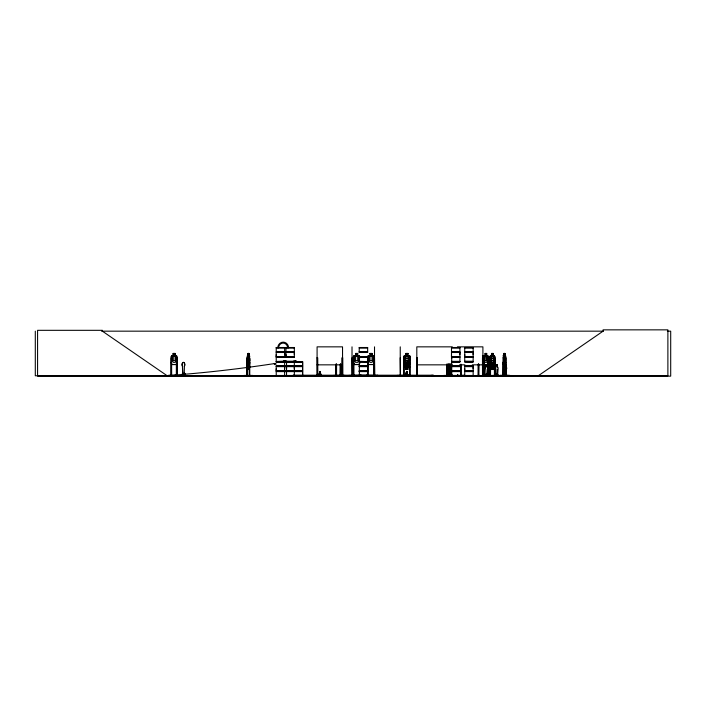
<?xml version="1.0" encoding="UTF-8"?>
<svg xmlns="http://www.w3.org/2000/svg" width="706" height="706" viewBox="0 0 706 706"><rect width="100%" height="100%" fill="white"/><g stroke="black" fill="none" stroke-linecap="round" stroke-linejoin="round"><path stroke-width="1.06" d="M286.548 370.774L276.222 370.774L276.231 368.709M276.222 356.618L276.222 352.488L284.642 352.488L284.633 356.618L276.222 356.618L276.231 354.553M284.633 368.709L284.633 366.635L284.633 370.774M284.633 354.553L284.633 352.488M285.956 356.618L285.956 352.488L294.331 352.488L294.323 356.618L285.956 356.618L285.965 354.553M286.539 368.709L286.539 366.635M294.323 368.709L294.323 366.635L286.724 366.635M294.323 354.553L294.323 352.488M302.636 366.635L302.636 370.774M451.496 356.618L451.496 352.488L459.915 352.488L459.906 356.618L451.496 356.618L451.505 354.553M459.906 354.553L459.906 352.488M464.733 370.774L464.733 366.635L473.152 366.635L473.144 370.774L464.733 370.774L464.742 368.709M464.733 356.618L464.733 352.488L473.152 352.488L473.144 356.618L464.733 356.618L464.742 354.553M473.144 368.709L473.144 366.635M473.144 354.553L473.144 352.488M348.764 375.433L359.239 375.301M371.25 375.76L378.001 375.433L371.259 375.76M378.001 375.424L368.329 375.301M396.984 375.433L403.726 375.407M457.585 375.76L457.576 375.115M443.659 375.76L464.327 375.398L455.052 375.68M182.828 374.904L182.554 366.237A2.25 1.324 -90 0 1 182.554 363.052A2.25 1.324 -90 0 1 184.425 363.052A2.25 1.324 -90 0 1 184.425 366.237L184.151 374.904M319.783 375.716L319.959 371.453L319.28 375.724M406.524 375.716L406.7 371.453L406.85 373.58M487.264 375.089L487.572 369.309A1.5 1.253 -90 0 0 487.317 366.952L487.078 364.799M496.389 364.958L496.247 366.952A1.5 1.253 -90 0 0 495.991 369.309L496.3 375.089L497.553 375.089L497.756 369.309A1.5 1.253 -90 0 0 497.501 366.952L497.315 364.799M497.553 375.089L497.756 369.309M183.887 373.862L183.481 373.518M184.31 373.924L184.504 373.395M184.01 373.659C184.919 373.748 182.863 373.668 184.504 373.748M184.425 373.792L184.601 373.518M319.756 373.58L319.933 371.453M406.488 373.58L406.665 371.453L405.809 375.716M486.69 364.578L486.037 365.134L486.01 366.952A1.5 1.253 -90 0 0 485.807 369.309L486.063 375.089L487.317 375.089M486.081 365.134L486.063 366.952M486.187 374.18L486.716 374.365L485.913 374.101L486.125 375.724M496.177 375.574L496.15 374.101L496.909 374.233M504.984 364.958L504.843 366.952A1.5 1.253 -90 0 0 504.587 369.309L504.896 375.089L504.587 369.309M504.922 365.134L504.896 366.952M505.505 374.233L504.869 374.365L505.505 374.489M504.914 374.489L505.452 374.277L504.746 374.101L504.772 375.574M443.756 375.769L454.249 375.716M452.352 375.76L452.325 375.115L451.593 375.115L451.593 375.769M278.323 375.76L287.068 375.76M359.204 375.76L367.649 375.592M247.241 360.563L247.541 358.357L249.633 358.357L249.624 367.288L247.55 367.288L247.241 366.511L247.232 356.433L247.444 355.647L248.097 355.647M247.276 360.572L247.603 358.357M249.465 364.57L249.827 362.372M505.161 364.675L505.849 362.372M405.959 375.716L406.603 371.453M243.888 375.433L252.774 375.433M505.62 375.663L506.114 375.751L506.008 357.783L505.54 357.783L505.514 375.769M319.077 375.716L319.844 371.453L321.177 375.716M318.865 375.716L319.818 371.453L318.812 375.716M405.606 375.716L406.55 371.453L407.909 375.716M405.553 375.716L406.541 371.453M486.381 374.489L486.496 374.233M496.768 374.436L496.433 374.206M184.187 373.862L184.187 373.421M249.28 375.769L248.936 356.459L248.124 356.459L247.7 362.346L248.177 369.503M248.097 353.432L248.133 366.476L248.936 366.476L248.936 355.718M482.419 364.499L483.063 362.372L482.507 364.57M487.714 364.57L488.314 356.424L487.696 355.647L486.663 355.647M489.92 360.563L490.52 358.357L490.026 360.572M494.226 364.57L494.827 362.372L494.182 364.499L490.511 364.499M505.434 374.436L504.922 374.418L505.443 374.189M319.491 375.433L314.655 375.724M319.483 375.716L314.691 375.68L319.518 375.769M333.603 375.433L345.102 375.424M499.107 375.574L512.821 375.769L475.862 375.724L497.271 375.433M485.816 375.433L485.375 375.769L485.26 374.789L486.09 374.789L486.09 375.68M487.625 375.724L487.669 374.789M176.429 364.57L177.144 362.372L176.385 364.499L171.849 364.499M359.672 363.069L359.186 364.499L354.094 364.499L353.424 362.363L353.424 356.468L354.094 355.718L359.186 355.718L359.919 356.459M359.742 363.105L359.239 364.57L354.041 364.57L353.353 362.372M403.638 360.563L404.397 358.357L409.595 358.357L410.274 360.563L409.542 358.436M403.708 360.572L404.45 358.436M410.274 362.372L409.515 364.57L404.317 364.57L403.638 362.372M249.553 367.288L249.8 366.467M247.506 355.647L247.126 375.769M169.202 375.724L168.699 375.592L185.431 375.592M169.466 375.433L178.671 375.724M503.343 355.647L503.025 375.76M416.099 375.424L417.264 375.68L417.352 375.115M353.185 375.716L353.353 356.433L354.059 355.647L355.568 355.647L355.568 353.432L357.783 353.432L357.704 355.718L358.816 356.459L358.816 360.589L357.704 362.363L355.639 362.363L354.536 360.589L354.536 356.459L355.639 355.718L355.639 353.503L357.704 353.503M359.928 375.724L359.989 375.115M360.21 375.716L360.272 375.115M403.073 375.76L403.55 375.68M403.391 375.716L403.523 375.115M493.07 369.432L493.07 367.217L493.918 366.476L493.123 356.459L491.632 356.459L491.632 360.589L490.82 362.346L490.82 366.476L491.623 367.217M493.123 362.363L493.918 360.589L493.22 353.432L491.579 353.432L490.829 360.589L491.632 362.363L491.623 366.476L493.635 366.485L492.638 363.952L493.679 361.313L492.294 363.466L491.147 361.269L491.976 363.943L490.961 366.485L492.32 364.455L493.123 366.405L493.115 362.346L491.623 362.346M168.584 375.76L168.69 375.239L177.506 375.477M170.684 375.239L170.172 375.76M183.357 375.76L183.445 374.304M183.736 375.76L183.939 374.304M185.193 375.751L185.431 374.304L183.781 374.304L183.781 375.239M185.581 375.751L168.972 375.76M248.936 369.432L249.368 366.476M405.853 367.288L405.853 369.503L408.068 369.503L407.989 367.217L409.092 366.476L409.092 362.346L407.989 360.572L407.989 356.459L405.924 356.459L405.924 360.589L404.82 362.346L404.82 366.476L405.924 367.217L405.924 369.432M407.989 353.503L405.924 353.503L405.924 355.718L404.82 356.459L404.82 360.589L405.924 362.363L405.924 366.476L407.989 366.476L407.989 362.346L409.092 360.589L409.092 356.459L407.989 355.718L408.059 353.432L405.844 353.432L405.844 355.647L404.335 355.647L403.638 356.433L403.594 375.769M503.943 355.718L503.475 356.459L503.943 362.363L504.816 362.363L505.284 360.589L504.816 355.718M496.336 364.958L496.927 364.578M484.025 355.647L483.469 356.433L483.486 375.769M489.946 375.769L489.973 356.433L490.538 355.647M490.079 356.468L490.564 355.718L494.235 355.718L494.721 356.459L494.765 375.769M494.191 367.217L494.668 366.467M494.209 367.288L494.774 366.502L494.827 356.424L494.209 355.647M275.843 363.228L275.843 364.684M294.517 371.603L302.645 371.603L302.645 375.592L276.205 375.76M171.258 356.468L171.885 355.718L176.421 355.718M485.41 374.789L485.64 375.663M487.131 375.574C485.878 375.795 488.128 376.051 487.14 374.789M492.638 375.724L491.985 375.415M497.377 374.789L496.909 375.76M497.377 375.654L497.006 375.654M502.487 375.76L502.363 375.76M503.757 375.663L504.093 374.789L504.922 374.789L504.922 375.415M503.837 375.76L504.437 375.663M505.973 375.574L505.47 375.76L506.149 375.716M512.229 375.76L512.45 375.769M367.764 356.468L368.426 355.718L373.518 355.718L374.259 356.459L374.33 362.372L373.571 364.57L368.373 364.57L367.694 362.372L367.694 356.433L368.4 355.647L369.909 355.647M409.542 367.217L410.204 366.467L409.568 367.288L404.414 367.288L403.638 366.511M464.716 361.446L473.161 361.613M464.733 375.592L464.733 371.603L473.152 371.603L473.152 375.592L464.716 375.76M173.261 355.718L172.282 356.459L172.282 360.589L173.261 362.363L175.106 362.363L176.085 360.589L176.085 356.459L175.106 355.718L175.07 353.503L173.235 353.503M538.272 375.769L603.083 331.167L603.083 329.852L667.885 329.852L667.885 375.769L35.3 375.769L35.3 331.167M495.877 375.663L495.497 374.789L496.327 374.789M510.967 375.751L510.87 375.415M367.491 375.724L367.649 357.783L368.258 357.783L368.329 375.769M351.994 375.769L352.02 346.849M374.489 375.769L374.515 346.849M374.507 357.783L374.807 375.769M101.558 331.167L603.418 331.167M667.391 331.167L670.7 331.167L670.7 376.148L37.577 376.148L37.577 330.32L102.388 330.32L102.388 331.167L167.19 375.769M452.299 346.849L416.814 346.849L416.831 375.769M457.453 346.849L482.904 346.849L482.904 375.769M276.222 347.502L284.65 347.502M285.948 347.502L294.34 347.502M359.222 347.502L367.649 347.502M451.496 347.502L459.924 347.502M464.724 347.502L473.161 347.502M276.231 347.917L284.633 347.917M285.965 347.917L294.323 347.917M359.239 347.917L367.641 347.917M451.505 347.917L459.906 347.917M464.742 347.917L473.144 347.917M359.23 351.659L367.649 351.659L367.649 347.67L359.222 347.652L359.239 351.659M276.17 351.941L284.703 351.941M285.895 351.941L294.384 351.941M359.169 351.941L367.702 351.941M451.443 351.941L459.977 351.941M464.68 351.941L473.214 351.941M276.17 352.197L284.703 352.197M285.895 352.197L294.384 352.197M359.169 352.197L367.702 352.197M451.443 352.197L459.977 352.197M464.68 352.197L473.214 352.197M359.23 352.488L367.649 352.488M503.907 353.432L504.914 353.432L504.914 355.647M248.062 353.503L248.936 353.503M369.979 353.503L372.044 353.503L372.044 355.718L373.156 356.459L373.156 360.589L372.044 362.363L369.979 362.363L368.876 360.589L368.876 356.459L369.979 355.718L369.909 353.432L372.124 353.432L372.124 355.647L373.553 355.647L374.33 356.424L374.259 375.769L374.33 375.115M485.119 353.503L486.655 353.503M493.167 353.503L491.632 353.503L491.676 355.718M503.943 353.503L504.887 353.503M504.102 353.874L504.658 353.874L504.658 354.615L504.102 354.615M176.447 355.647L175.132 355.647L175.132 353.432L173.164 353.432L173.164 355.647L171.823 355.647L171.196 356.433L171.161 375.769M248.891 355.647L249.527 355.647M357.783 355.647L359.213 355.647M408.059 355.647L409.498 355.647L410.274 356.424L410.195 375.769L410.124 375.115M483.972 355.647L485.11 355.647M490.485 355.647L491.623 355.647M493.176 355.647L494.262 355.647M503.272 355.647L503.978 355.647M504.816 355.647L505.522 355.647L505.823 356.459L505.461 364.57L506.061 364.958M247.453 355.718L249.509 355.718M404.37 355.718L409.462 355.718L410.204 356.459M503.29 355.718L505.505 355.718M249.827 356.424L249.447 355.718M483.601 375.769L483.566 356.468L484.051 355.718L487.722 355.718L488.314 356.424M489.973 356.433L490.158 375.769M503.943 356.459L504.816 356.459M359.23 356.618L367.649 356.618M276.17 356.909L284.703 356.909M285.895 356.909L294.384 356.909M359.169 356.909L367.702 356.909M451.443 356.909L459.977 356.909M464.68 356.909L473.214 356.909M276.17 357.165L284.703 357.165M285.895 357.165L294.384 357.165M359.169 357.165L367.702 357.165M451.443 357.165L459.977 357.165M464.68 357.165L473.214 357.165M284.642 357.457L276.222 357.457L276.222 361.437L284.633 361.331L276.152 361.569L302.653 361.657M285.956 357.457L294.331 357.457M359.23 357.457L367.649 357.457M451.496 357.457L459.915 357.457L459.915 361.437L451.505 361.331M171.699 357.783L171.055 357.783L171.081 375.769M177.038 357.783L176.394 357.783L176.332 375.769M249.73 357.783L249.465 375.769M317.091 357.783L317.682 357.783L317.735 375.769M352.02 357.783L352.276 375.769M353.318 357.783L353.927 357.783L353.927 375.769M359.919 357.783L359.31 357.783L359.38 375.769M374.259 357.783L373.65 357.783L373.58 375.769M400.231 357.783L400.47 375.769M403.594 357.783L404.203 357.783L404.273 375.769M410.204 357.783L409.586 357.783L409.586 375.769M451.655 357.783L452.299 357.783M483.486 357.783L484.087 357.783L484.139 375.769M489.999 357.783L490.599 357.783M503.034 357.783L503.502 357.783M490.467 358.357L494.279 358.357M248.124 360.589L248.936 360.572M283.838 360.642L286.018 360.642M405.924 360.589L407.989 360.572M491.623 360.572L493.123 360.589M503.943 360.589L504.816 360.589M293.89 360.819L295.823 360.748M283.838 361.251L286.018 361.251M285.965 361.331L294.323 361.331M359.239 361.331L367.649 361.657M464.742 361.331L473.144 361.331L473.144 357.457L464.733 357.457L464.733 361.437L473.161 361.437M285.948 361.446L294.34 361.446M296.546 361.525L295.796 360.748M459.924 361.446L451.416 361.551L459.924 361.613M276.222 361.799L302.653 361.807L302.645 365.805L294.517 365.805M359.222 361.807L367.649 361.825M451.496 361.825L459.924 361.799M464.724 361.825L473.161 361.799M276.231 362.063L286.539 362.063M286.733 362.063L294.323 362.063M294.526 362.063L302.636 362.063L302.636 365.805M359.239 362.063L367.641 362.063M451.505 362.063L459.906 362.063M464.742 362.063L473.144 362.063M171.196 362.372L171.805 364.57L176.465 364.57M248.124 362.363L248.936 362.346M405.924 362.363L407.989 362.346M489.973 362.372L490.52 364.57M247.453 364.499L249.509 364.499M373.518 364.499L368.426 364.499L367.764 362.363M404.37 364.499L409.462 364.499M483.998 364.499L487.722 364.499M503.29 364.499L505.505 364.499M247.435 364.57L249.536 364.57M487.758 364.57L483.954 364.57L483.469 362.372L484.007 364.57M490.467 364.57L494.271 364.57M503.263 364.57L505.531 364.57M317.091 364.843L342.534 364.843M416.814 364.843L452.299 364.843M459.58 364.843L464.875 364.843M472.296 364.843L482.904 364.843M505.911 364.799L506.149 366.952A1.5 1.253 -90 0 1 506.352 369.309L506.096 375.089L505.487 375.115M276.222 365.805L286.548 365.805M286.724 365.805L294.331 365.805L294.331 361.825M359.23 365.805L367.649 365.805M451.496 365.805L459.915 365.805M464.733 365.805L473.152 365.805M276.17 366.096L302.706 366.096M359.169 366.096L367.702 366.096M451.443 366.096L459.977 366.096M464.68 366.096L473.214 366.096M184.425 366.237L184.31 366.237A2.25 1.324 -90 0 0 184.31 363.052A2.25 1.324 -90 0 0 182.439 363.052A2.25 1.324 -90 0 0 182.439 366.237L182.554 366.237M276.17 366.352L302.706 366.352M359.169 366.352L367.702 366.352M451.443 366.352L459.977 366.352M464.68 366.352L473.214 366.352M247.241 366.511L247.612 367.288M294.517 366.635L302.645 366.635L302.645 370.774L294.517 370.774M359.23 366.635L367.649 366.635M451.496 366.635L459.915 366.635M497.501 366.952L497.412 364.958M494.262 367.288L490.485 367.288L489.92 366.511L490.538 367.288M248.106 369.503L249.033 369.503M493.167 369.503L491.517 369.503L491.57 367.217M286.724 370.774L294.331 370.774L294.331 366.635M359.23 370.774L367.649 370.774M451.496 370.774L459.915 370.774M276.17 371.056L302.706 371.056M359.169 371.056L367.702 371.056M451.443 371.056L459.977 371.056M464.68 371.056L473.214 371.056M276.17 371.312L302.706 371.312M359.169 371.312L367.702 371.312M451.443 371.312L459.977 371.312M464.68 371.312L473.214 371.312M286.548 371.603L276.222 371.603L276.222 375.592M286.724 371.603L294.331 371.603L294.331 375.592M359.23 371.603L367.649 371.603M451.496 371.603L459.915 371.603M486.09 374.418L486.637 374.436M487.82 374.789L486.99 374.789L486.99 375.415M505.823 374.789L506.652 374.789L506.652 375.574M175.017 375.054L176.509 375.054M247.444 375.115L246.897 375.769M249.792 375.115L249.253 375.769M446.872 375.115L447.357 375.115M448.46 375.115L449.537 375.115M450.64 375.115L451.125 375.115M478.174 375.115L478.897 375.115L478.889 375.769M482.419 375.115L483.231 375.115M483.425 375.115L484.148 375.115M487.758 375.115L488.481 375.115M489.938 375.115L490.661 375.115L490.723 375.769M494.994 375.115L494.271 375.115L494.279 375.769M502.981 375.115L503.555 375.115M361.022 375.301L366.273 375.301L366.273 375.769M404.273 375.301L409.524 375.301M430.907 375.398L433.713 375.769M499.883 375.292L509.485 375.292M276.231 375.477L302.636 375.477L302.636 371.603M359.239 375.477L367.641 375.477M443.747 375.433L464.327 375.433M464.742 375.477L473.144 375.477M360.334 375.724L360.413 375.115M175.565 375.716L175.52 375.239M340.504 375.724L340.477 375.115M340.31 375.716L340.407 364.128M404.45 367.217L403.708 366.476L403.708 356.468M176.412 355.647L177.144 356.424L177.1 375.769L176.932 357.783M482.445 355.647L483.063 356.424L483.054 375.769M482.419 355.718L482.957 356.459M505.452 355.647L505.814 375.769M249.456 355.647L249.765 375.769M171.258 362.363L171.84 364.57M274.775 363.537C273.69 362.469 274.89 366.564 274.775 363.537A928.567 493.9 -21.8 0 1 250.03 367.085M494.774 360.563L494.226 358.357L494.668 360.572M406.912 371.453L407.856 375.716M320.603 374.648L320.118 371.453L321.124 375.716M407.141 375.716L406.797 371.453L407.644 375.716M320.145 371.453L320.912 375.716M406.85 371.453L407.503 375.716M503.007 362.363L503.334 364.57M247.524 364.499L247.259 362.363L247.497 364.57M249.562 358.357L249.8 360.572M452.061 375.407L452.184 375.115M320.4 375.716L320.056 371.453L320.118 373.58M182.439 366.237L182.713 374.904M506.511 374.789L506.511 375.415M505.761 364.128L505.725 375.769M504.852 353.432L504.816 364.57M504.243 374.789L504.243 375.415M504.013 353.503L504.013 355.718M503.978 353.432L503.943 364.57M503.502 362.01L503.528 375.769M503.29 357.783L503.316 375.769M503.246 362.01L503.219 375.769M498.057 375.574L498.057 374.789L497.227 374.789L497.227 375.415M497.906 374.789L497.906 375.415L475.897 375.68M496.786 374.101L496.724 375.415M496.212 374.101L496.327 375.415M495.647 374.789L495.647 375.415M494.932 375.769L494.932 357.783L494.332 357.783L494.438 375.769M494.694 375.115L494.668 375.769M494.491 357.783L494.491 359.892M494.491 366.246L494.571 375.769M493.115 367.217L493.123 369.503M490.599 366.246L490.493 375.769L490.441 357.783M490.238 375.115L490.264 375.769M488.473 375.769L488.42 357.783L487.82 357.783L487.696 375.769M488.305 375.115L488.393 375.769M488.261 356.424L488.261 375.769M487.978 357.783L488.058 375.769M487.925 375.115L487.925 375.769M486.655 355.718L486.663 353.432L485.066 353.432L484.316 360.589L485.119 362.363L486.61 362.363L487.405 360.589L487.405 356.459L486.61 355.718L486.61 353.503M486.549 374.101L486.549 375.415M486.487 374.101L486.487 375.415M483.928 357.783L483.981 375.769M483.831 375.115L483.725 375.769M483.169 375.769L483.169 357.783L482.472 357.783L482.516 375.769M482.727 357.783L482.675 375.769M482.639 357.783L482.569 375.769M478.836 364.128L478.73 375.769M478.677 364.128L478.597 375.769M478.5 375.115L478.474 375.769M478.394 364.128L478.35 375.769M478.236 364.128L478.236 375.769M461.071 364.278L461.062 375.769M460.841 364.278L460.833 375.769M458.053 375.115L458.097 375.769M457.885 375.115L457.929 375.769M457.717 375.115L457.779 375.769M457.409 375.115L457.453 375.769M451.699 357.783L451.761 375.769M451.081 364.128L451.09 375.769M450.913 364.128L451.002 375.769M450.852 364.128L450.896 375.769M450.693 364.128L450.675 375.769M449.493 364.128L449.51 375.769M449.104 364.128L449.087 375.769M448.892 364.128L448.892 375.769M448.822 375.115L448.716 375.769M448.672 364.128L448.689 375.769M448.504 364.128L448.486 375.769M447.304 364.128L447.322 375.769M447.083 364.128L447.101 375.769M447.03 375.115L446.995 375.769M446.916 364.128L446.907 375.769M433.369 375.769L433.369 375.213L293.175 375.213L293.175 375.769M432.981 375.213L432.981 375.769M432.054 375.213L432.037 375.769M429.336 375.769L426.565 375.769M417.484 375.769L417.414 357.783L416.778 357.783L416.708 375.769M409.515 375.115L409.515 375.769M409.18 375.213L409.18 375.769M408.253 375.213L408.28 375.769M404.132 375.115L404.123 375.769M400.24 346.849L400.231 375.769M373.721 375.115L373.721 375.769M368.188 375.115L368.188 375.769M367.72 375.115L367.72 375.769M367.023 375.769L366.952 375.115L366.882 375.769M366.414 375.115L366.414 375.769M360.951 375.115L361.022 375.769M360.881 375.115L360.881 375.769M359.848 375.115L359.848 375.769M359.239 375.115L359.239 375.769M353.997 375.115L353.997 375.769M342.745 375.769L342.701 357.783L342.101 357.783L342.101 375.769L342.057 375.115M342.586 375.769L342.534 346.849L317.091 346.849L317.082 375.769M342.463 375.115L342.375 375.769M342.269 357.783L342.225 375.769M340.892 375.115L340.892 375.769L340.839 364.128M340.671 364.128L340.724 375.769M340.239 364.128L340.195 375.769M336.621 375.115L336.621 375.769M336.568 364.128L336.55 375.769M336.409 364.128L336.453 375.769M336.312 375.115L336.215 375.769M336.135 364.128L336.091 375.769M335.977 364.128L335.977 375.769M318.291 375.213L318.291 375.769M317.515 357.783L317.568 375.769M317.418 375.115L317.356 375.769L317.25 357.783M317.038 375.115L316.976 375.769M298.294 375.769L295.487 375.769M294.481 375.213L294.481 375.769M293.925 375.769L291.11 375.769M293.555 375.213L293.555 375.769M286.548 361.825L286.539 365.805M286.539 370.774L286.548 366.635L276.222 366.635L276.222 370.774M286.539 371.603L286.548 375.592M284.642 361.825L284.633 365.805M284.642 371.603L284.642 375.592M249.553 375.115L249.589 375.769M248.962 355.647L248.962 353.432L248.027 353.432L248.062 355.718M249.006 367.217L248.971 369.503M248.891 353.432L248.865 355.718M247.418 375.769L247.391 357.783L246.932 357.783L246.932 375.769M247.215 375.115L247.197 375.769M185.281 374.304L185.281 375.239L182.104 375.239L182.104 374.304M184.743 375.239L184.743 373.271L184.001 373.271L184.001 375.239M184.61 373.271L184.61 375.239M184.134 373.271L184.134 375.239M183.604 375.239L183.604 374.304L181.945 374.304L181.945 375.477M176.835 375.115L176.853 375.769M176.5 357.783L176.579 375.769M173.261 353.503L173.235 355.718M172.688 375.477L172.688 375.239A928.567 493.9 -21.8 0 0 247.885 367.367M171.761 375.115L171.761 375.769M171.593 357.783L171.655 375.769M171.496 375.115L171.514 375.769M170.993 375.115L170.993 375.769M277.802 347.82A5.666 5.392 -90 0 1 283.194 342.145A5.666 5.392 -90 0 1 288.586 347.82M278.605 347.82A4.73 4.501 -90 0 1 283.106 343.081A4.73 4.501 -90 0 1 287.607 347.82M247.885 361.313L248.45 363.943L247.947 366.52L248.636 364.455C249.668 371.868 249.712 355.753 248.627 363.466L247.921 361.278M405.041 361.313L406.506 363.943C403.505 366.97 406.153 367.641 406.983 364.455C407.741 367.817 410.354 366.493 407.424 363.952C410.407 361.278 407.839 359.919 406.947 363.466L405.774 361.393L405.041 361.313M284.65 347.67L276.222 347.661L276.231 351.659L284.642 351.659L284.642 347.67M294.34 347.661L285.948 347.652L285.965 351.659L294.331 351.659L294.331 347.67M459.924 347.661L451.496 347.67L451.505 351.659L459.915 351.659L459.915 347.67M473.161 347.67L464.724 347.652L464.742 351.659L473.152 351.659L473.152 347.67M174.779 353.874L173.597 353.874L173.597 354.615L174.779 354.615L174.779 353.874M248.794 353.874L248.274 354.615L248.794 353.874M357.342 353.874L356.009 353.874L356.009 354.615L357.342 354.615L357.342 353.874M371.674 353.874L370.35 353.874L370.35 354.615L371.674 354.615L371.674 353.874M407.618 353.874L406.294 353.874L406.294 354.615L407.618 354.615L407.618 353.874M486.337 353.874L485.384 353.874L485.384 354.615L486.337 354.615L486.337 353.874M492.85 353.874L491.897 353.874L491.897 354.615L492.85 354.615L492.85 353.874M175.106 356.459L173.261 356.459L173.261 360.589L175.106 360.589L175.106 356.459M357.704 356.459L355.639 356.459L355.639 360.589L357.704 360.589L357.704 356.459M372.044 356.459L369.979 356.459L369.979 360.589L372.044 360.589L372.044 356.459M486.61 356.459L485.119 356.459L485.119 360.589L486.61 360.589L486.61 356.459M248.794 368.32L248.274 369.061L248.794 368.32M407.618 368.32L406.294 368.32L406.294 369.061L407.618 369.061L407.618 368.32M492.85 368.32L491.888 368.32L491.888 369.061L492.85 369.061L492.85 368.32M505.381 375.415L505.381 374.101L505.32 375.415M449.325 375.769L449.325 364.128L449.281 375.769"/></g></svg>
